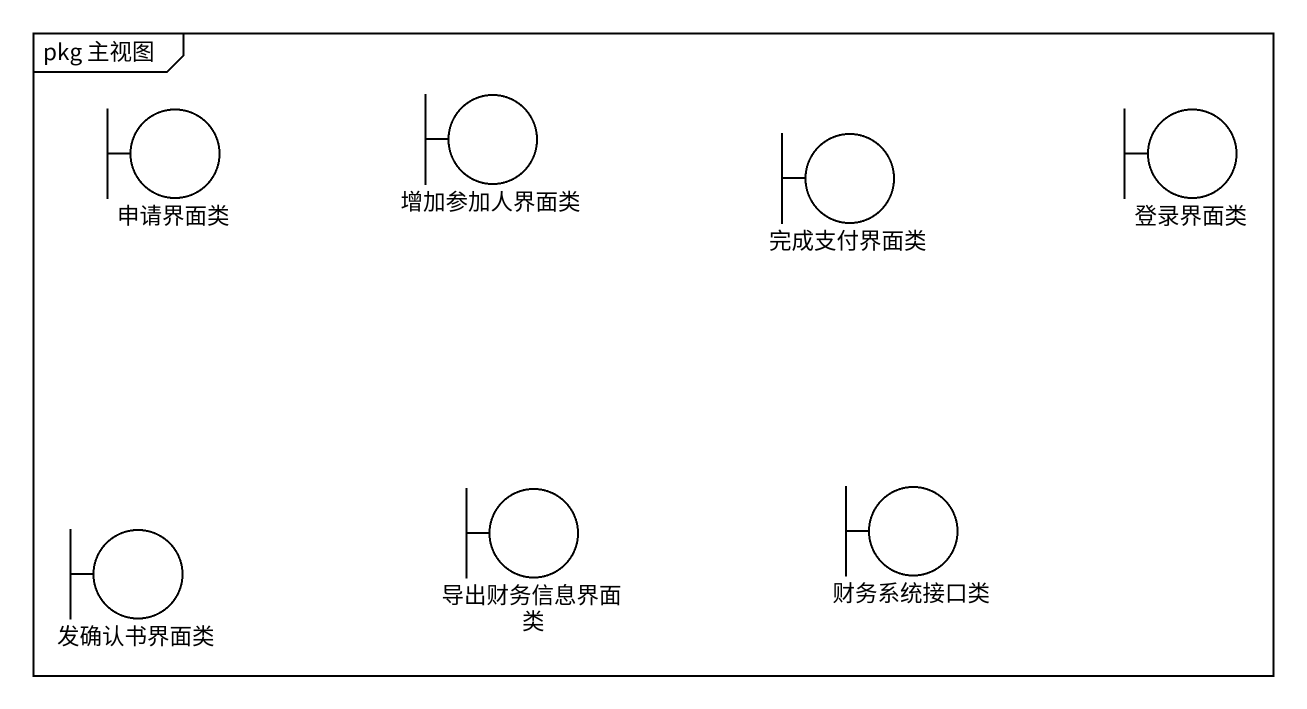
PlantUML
@startuml
mainframe pkg 主视图
boundary 申请界面类
boundary 增加参加人界面类
boundary 完成支付界面类
boundary 登录界面类
boundary 导出财务信息界面类
boundary 财务系统接口类
boundary 发确认书界面类
@enduml
